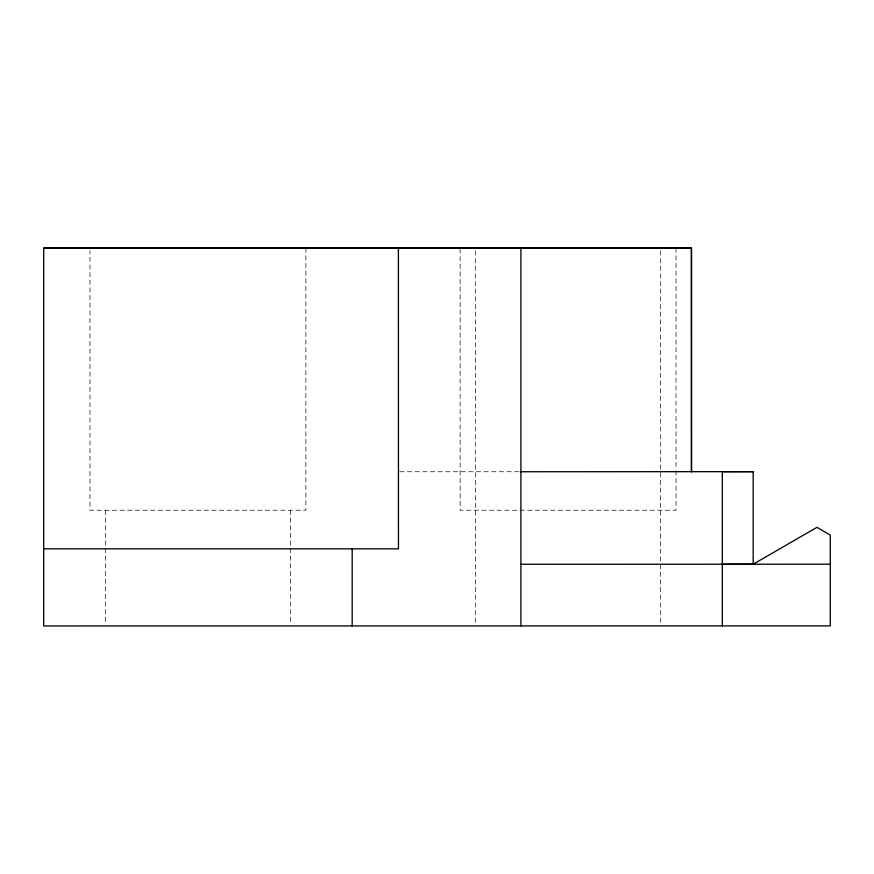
<?xml version="1.0" encoding="UTF-8"?>
<svg xmlns="http://www.w3.org/2000/svg" width="874" height="874" viewBox="0 0 874 874"><rect width="100%" height="100%" fill="white"/><g stroke="black" fill="none" stroke-linecap="round" stroke-linejoin="round"><path stroke-width="0.66" stroke-dasharray="4.37 3.28" d="M399.789 471.752L519.538 471.742M676.039 248.063L676.039 469.262M676.039 470.627L676.039 510.219L460.117 510.219L460.117 248.063M660.613 250.794L660.613 623.238M475.532 250.794L475.532 623.238M305.889 248.063L305.889 510.219L89.967 510.219L89.967 250.794M290.463 510.219L290.463 546.982M290.463 548.348L290.463 623.238M105.393 510.219L105.393 546.982M105.393 548.348L105.393 623.238"/><path stroke-width="1.31" d="M691.454 248.03L691.476 471.72L691.454 248.03L43.7 248.107L43.7 625.959L830.3 625.882L830.3 535.096L816.993 527.35L753.191 564.189L722.328 564.233M753.191 564.189L753.191 471.654L722.317 471.709L722.328 625.926M43.7 248.15L691.454 248.107M520.893 471.742L753.191 471.654M43.7 548.839L398.457 548.839L398.413 248.118M520.904 564.276L830.3 564.189M520.904 248.129L520.904 625.97M352.189 548.839L352.189 625.959"/></g></svg>
